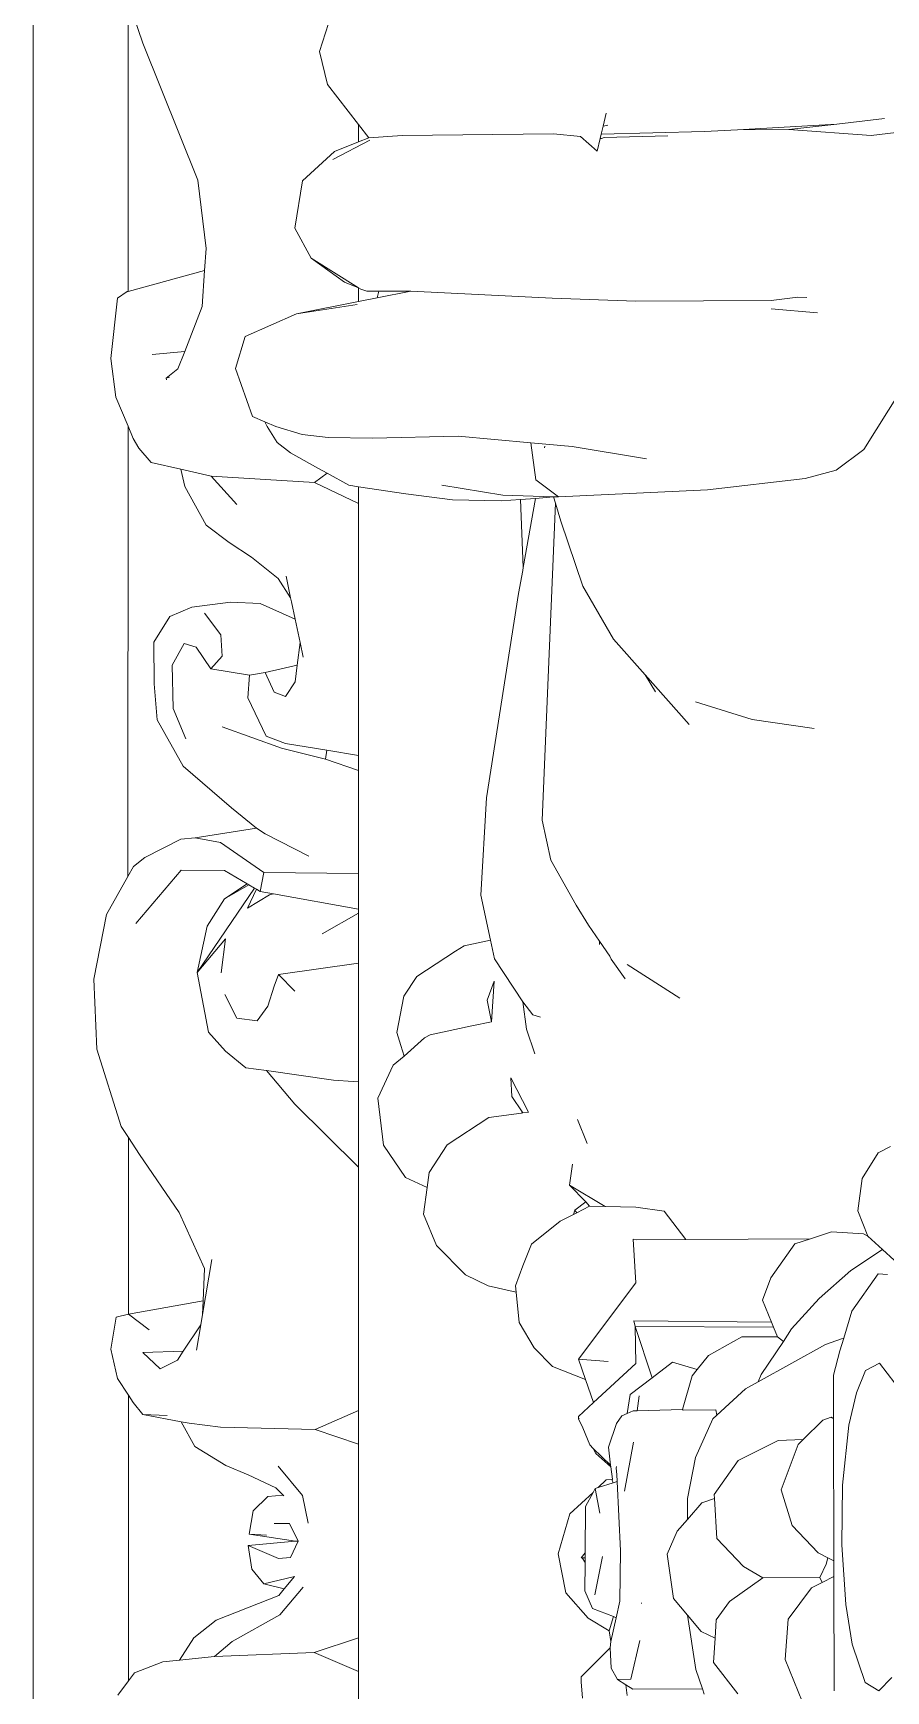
# Model space of a CAD drawing. Header units: millimetres. Extents: x 75500 to 345360, y -224327 to 19532.
# Drawn here: x 91746.5 to 91827.8, y -24262.9 to -24104.9 of the extents above; entities that cross this region are included whole.
import ezdxf

# ---------------------------------------------------------------- set-up
doc = ezdxf.new("R2010")
doc.units = ezdxf.units.MM
doc.header["$LTSCALE"] = 0.01
doc.layers.add('hatch', color=251, linetype='Continuous', lineweight=0)

# ---------------------------------------------------------------- blocks, each defined once
blk = doc.blocks.new('GANESH')
at = {"layer": 'hatch'}
for p, q in [((966990.988, -141071.606), (966991.316, -141074.229)), ((967004.988, -141074.54), (967002.422, -141072.936)), ((967040.76, -141072.716), (967039.836, -141073.727)), ((966990.565, -141073.651), (966990.812, -141075.721)), ((967035.622, -141073.92), (967035.343, -141073.383)), ((967039.836, -141073.727), (967039.25, -141074.367)), ((967040.751, -141075.109), (967039.836, -141073.727)), ((967040.898, -141073.925), (967040.924, -141073.519)), ((967044.783, -141073.861), (967045.653, -141073.188)), ((967058.482, -141073.319), (967059.061, -141073.89)), ((966991.316, -141074.229), (966991.05, -141077.811)), ((967036.74, -141074.619), (967035.622, -141073.92)), ((967039.25, -141074.367), (967038.155, -141074.811)), ((967039.157, -141074.556), (967039.25, -141074.367)), ((967042.525, -141075.074), (967040.898, -141073.925)), ((967045.112, -141074.476), (967044.783, -141073.861)), ((967046.077, -141074.86), (967045.112, -141074.476)), ((967058.701, -141074.481), (967057.028, -141075.059)), ((967059.061, -141073.89), (967058.701, -141074.481)), ((967005.892, -141075.752), (967004.988, -141074.54)), ((967038.155, -141074.811), (967036.74, -141074.619)), ((967039.157, -141074.556), (967039.071, -141075.948)), ((967040.751, -141075.109), (967041.971, -141076.489)), ((967042.525, -141075.074), (967043.697, -141075.421)), ((967047.482, -141075.192), (967046.077, -141074.86)), ((967050.102, -141075.467), (967047.482, -141075.192)), ((967057.028, -141075.059), (967055.298, -141075.334)), ((966991.05, -141077.811), (966990.812, -141075.721)), ((966991.061, -141080.042), (966990.812, -141075.721)), ((967005.892, -141075.752), (967006.258, -141077.103)), ((967039.071, -141075.948), (967039.366, -141076.861)), ((967043.728, -141075.521), (967043.697, -141075.421)), ((967043.697, -141075.421), (967044.253, -141075.586)), ((967043.979, -141076.209), (967043.728, -141075.521)), ((967045.315, -141075.87), (967044.253, -141075.586)), ((967047.15, -141075.867), (967045.315, -141075.87)), ((967047.137, -141075.961), (967047.176, -141075.912)), ((967047.266, -141076.325), (967047.137, -141075.961)), ((967053.402, -141075.853), (967047.15, -141075.867)), ((967047.176, -141075.912), (967047.15, -141075.867)), ((967052.7, -141075.51), (967050.102, -141075.467)), ((967052.7, -141075.51), (967055.298, -141075.334)), ((967053.271, -141076.107), (967053.402, -141075.853)), ((967054.082, -141075.852), (967053.402, -141075.853)), ((967059.061, -141075.841), (967054.082, -141075.852)), ((967054.082, -141075.852), (967054.335, -141076.354)), ((966998.861, -141078.577), (966999.031, -141076.566)), ((967041.971, -141076.489), (967043.293, -141077.691)), ((967045.599, -141079.152), (967043.979, -141076.209)), ((967048.117, -141077.192), (967047.266, -141076.325)), ((967051.863, -141077.666), (967053.048, -141076.539)), ((967053.048, -141076.539), (967053.271, -141076.107)), ((967053.538, -141076.183), (967053.271, -141076.107)), ((967054.127, -141076.461), (967053.538, -141076.183)), ((967054.335, -141076.354), (967054.127, -141076.461)), ((967054.127, -141076.461), (967054.134, -141078.946)), ((967054.335, -141076.354), (967054.575, -141076.827)), ((966998.363, -141077.028), (966998.35, -141077.42)), ((967006.258, -141077.103), (967006.75, -141081.346)), ((967016.753, -141079.403), (967017.143, -141076.704)), ((967039.395, -141082.296), (967039.366, -141076.861)), ((967039.366, -141076.861), (967039.589, -141077.547)), ((967048.117, -141077.192), (967048.161, -141078.269)), ((967048.322, -141077.401), (967048.117, -141077.192)), ((967048.322, -141077.401), (967050.309, -141078.149)), ((967055.944, -141077.844), (967054.575, -141076.827)), ((967057.694, -141077.976), (967059.559, -141077.209)), ((966991.05, -141077.811), (966991.061, -141080.042)), ((966998.35, -141077.42), (966998.504, -141078.587)), ((967039.589, -141077.547), (967041.069, -141078.598)), ((967043.839, -141078.05), (967043.293, -141077.691)), ((967043.839, -141078.05), (967043.644, -141078.304)), ((967045.275, -141079.01), (967043.839, -141078.05)), ((967051.863, -141077.666), (967050.309, -141078.149)), ((967057.694, -141077.976), (967055.944, -141077.844)), ((966998.523, -141084.481), (966998.504, -141078.587)), ((967042.044, -141078.954), (967041.069, -141078.598)), ((967042.044, -141078.954), (967043.007, -141078.562)), ((967043.007, -141078.562), (967042.946, -141084.563)), ((967043.007, -141078.562), (967043.224, -141078.474)), ((967043.19, -141084.508), (967043.224, -141078.474)), ((967043.224, -141078.474), (967043.644, -141078.304)), ((967043.644, -141078.304), (967043.638, -141079.852)), ((967048.161, -141078.269), (967049.023, -141080.017)), ((967015.985, -141081.871), (967016.753, -141079.403)), ((967045.275, -141079.01), (967045.599, -141079.152)), ((967045.901, -141079.7), (967045.599, -141079.152)), ((967054.134, -141078.946), (967053.638, -141079.78)), ((967054.134, -141078.946), (967055.164, -141080.401)), ((966991.144, -141081.49), (966991.061, -141080.042)), ((967044.454, -141081.314), (967043.638, -141079.852)), ((967045.901, -141079.7), (967047.058, -141080.953)), ((967050.514, -141081.063), (967049.023, -141080.017)), ((967052.427, -141080.942), (967053.638, -141079.78)), ((967057.821, -141081.093), (967059.188, -141080.029)), ((967047.058, -141080.953), (967046.817, -141080.993)), ((967046.817, -141080.993), (967046.833, -141082.415)), ((967047.058, -141080.953), (967047.218, -141081.126)), ((967052.427, -141080.942), (967050.679, -141081.042)), ((967055.164, -141080.401), (967055.961, -141080.972)), ((967055.961, -141080.972), (967056.758, -141081.024)), ((966991.144, -141081.49), (966991.249, -141085.978)), ((967006.75, -141081.346), (967007.055, -141087.835)), ((967045.065, -141081.796), (967044.454, -141081.314)), ((967048.9, -141081.881), (967047.218, -141081.126)), ((967050.679, -141081.042), (967050.514, -141081.063)), ((967050.873, -141081.602), (967050.679, -141081.042)), ((967050.873, -141081.602), (967051.6, -141082.231)), ((967056.479, -141081.634), (967055.767, -141082.227)), ((967056.479, -141081.634), (967056.758, -141081.024)), ((967056.758, -141081.024), (967057.821, -141081.093)), ((967058.965, -141081.577), (967058.136, -141081.867)), ((967059.205, -141081.493), (967058.965, -141081.577)), ((967058.987, -141084.61), (967058.965, -141081.577)), ((967014.804, -141084.066), (967016.966, -141082.154)), ((967038.167, -141083.235), (967039.395, -141082.296)), ((967039.407, -141084.435), (967039.395, -141082.296)), ((967044.749, -141082.872), (967045.065, -141081.796)), ((967045.341, -141082.014), (967045.065, -141081.796)), ((967045.341, -141082.014), (967046.809, -141082.445)), ((967046.833, -141082.415), (967046.809, -141082.445)), ((967046.809, -141082.445), (967046.856, -141084.41)), ((967048.9, -141081.881), (967050.686, -141082.225)), ((967051.6, -141082.231), (967050.686, -141082.225)), ((967051.6, -141082.231), (967052.105, -141082.668)), ((967055.767, -141082.227), (967055.043, -141082.83)), ((967058.136, -141081.867), (967055.767, -141082.227)), ((966991.396, -141085.859), (966991.319, -141083.084)), ((967027.425, -141084.856), (967028.881, -141082.561)), ((967045.419, -141083.76), (967044.749, -141082.872)), ((967053.112, -141083.115), (967052.105, -141082.668)), ((967055.043, -141082.83), (967053.112, -141083.115)), ((967015.539, -141083.621), (967014.804, -141084.066)), ((967037.99, -141084.481), (967038.167, -141083.235)), ((967045.419, -141083.76), (967043.19, -141084.508)), ((967046.144, -141084.722), (967045.419, -141083.76)), ((966998.523, -141084.481), (966998.39, -141088.122)), ((967004.863, -141087.24), (967005.391, -141084.015)), ((967013.249, -141085.441), (967014.804, -141084.066)), ((967037.99, -141084.481), (967037.96, -141085.806)), ((967039.407, -141084.435), (967039.388, -141084.597)), ((967039.388, -141084.597), (967041.287, -141084.481)), ((967044.607, -141086.975), (967041.287, -141084.481)), ((967043.19, -141084.508), (967042.946, -141084.563)), ((967043.19, -141084.508), (967044.803, -141084.478)), ((967046.496, -141086.315), (967044.803, -141084.478)), ((967046.856, -141084.41), (967046.205, -141084.323)), ((967046.856, -141084.41), (967046.858, -141084.585)), ((967046.858, -141084.585), (967046.972, -141084.847)), ((967050.355, -141084.964), (967048.221, -141084.569)), ((967055.223, -141084.227), (967055.261, -141084.233)), ((967058.553, -141084.689), (967056.863, -141084.298)), ((967058.987, -141084.61), (967058.797, -141084.905)), ((967028.039, -141084.934), (967027.196, -141085.552)), ((967046.144, -141084.722), (967046.972, -141084.847)), ((967046.972, -141084.847), (967047.075, -141085.083)), ((967047.418, -141085.316), (967047.075, -141085.083)), ((967048.448, -141085.667), (967047.418, -141085.316)), ((967049.292, -141085.315), (967049.367, -141085.337)), ((967049.367, -141085.337), (967049.634, -141085.299)), ((967049.634, -141085.299), (967049.938, -141085.284)), ((967049.938, -141085.284), (967052.968, -141085.136)), ((967049.996, -141085.464), (967049.938, -141085.284)), ((967052.968, -141085.136), (967055.15, -141085.166)), ((967055.15, -141085.166), (967055.876, -141085.33)), ((967055.828, -141085.452), (967055.876, -141085.33)), ((967055.876, -141085.33), (967056.912, -141085.566)), ((967058.068, -141085.542), (967058.559, -141085.274)), ((967058.559, -141085.274), (967058.553, -141084.689)), ((967058.797, -141084.905), (967058.559, -141085.274)), ((967059.268, -141084.845), (967058.797, -141084.905)), ((966990.334, -141085.763), (966990.91, -141085.898)), ((966990.861, -141085.7), (966990.91, -141085.898)), ((966990.91, -141085.898), (966991.249, -141085.978)), ((966991.249, -141085.978), (966991.436, -141086.022)), ((966991.442, -141085.97), (966991.396, -141085.859)), ((966991.436, -141086.022), (966991.442, -141085.97)), ((966991.436, -141086.022), (966991.989, -141086.151)), ((967010.947, -141086.781), (967013.249, -141085.441)), ((967026.4, -141086.061), (967025.701, -141086.542)), ((967027.062, -141085.606), (967026.4, -141086.061)), ((967026.545, -141086.057), (967026.4, -141086.061)), ((967027.196, -141085.552), (967027.062, -141085.606)), ((967037.96, -141085.806), (967037.04, -141087.359)), ((967037.954, -141086.491), (967037.96, -141085.806)), ((967044.713, -141085.683), (967044.607, -141086.975)), ((967049.235, -141085.576), (967048.448, -141085.667)), ((967048.498, -141086.326), (967049.235, -141085.576)), ((967049.309, -141085.567), (967048.717, -141086.216)), ((967049.309, -141085.567), (967049.235, -141085.576)), ((967049.833, -141085.485), (967049.309, -141085.567)), ((967049.873, -141085.761), (967049.833, -141085.485)), ((967049.882, -141085.501), (967049.833, -141085.485)), ((967049.873, -141085.761), (967050.205, -141086.116)), ((967049.996, -141085.464), (967049.882, -141085.501)), ((967050.205, -141086.116), (967049.996, -141085.464)), ((967051.323, -141086.035), (967050.248, -141086.251)), ((967054.871, -141086.264), (967053.211, -141085.928)), ((967055.475, -141086.368), (967055.828, -141085.452)), ((967056.441, -141085.633), (967055.828, -141085.452)), ((967056.441, -141085.633), (967055.9, -141086.552)), ((967056.441, -141085.633), (967056.912, -141085.566)), ((967056.912, -141085.566), (967057.189, -141085.591)), ((967057.189, -141085.591), (967058.068, -141085.542)), ((967058.454, -141086.849), (967057.189, -141085.591)), ((966991.989, -141086.151), (966991.349, -141086.881)), ((967008.113, -141087.739), (967010.947, -141086.781)), ((967024.842, -141087.068), (967025.701, -141086.542)), ((967035.212, -141086.599), (967034.167, -141087.02)), ((967037.04, -141087.359), (967037.765, -141086.652)), ((967037.765, -141086.652), (967037.954, -141086.491)), ((967038.129, -141087.125), (967037.765, -141086.652)), ((967037.954, -141086.491), (967038.234, -141087.04)), ((967045.503, -141086.662), (967044.607, -141086.975)), ((967045.503, -141086.662), (967044.933, -141088.104)), ((967046.496, -141086.315), (967045.503, -141086.662)), ((967047.107, -141086.977), (967046.496, -141086.315)), ((967047.605, -141086.778), (967047.213, -141086.976)), ((967048.345, -141086.482), (967047.605, -141086.778)), ((967048.345, -141086.482), (967048.498, -141086.326)), ((967048.717, -141086.216), (967048.498, -141086.326)), ((967050.248, -141086.251), (967050.205, -141086.116)), ((967050.248, -141086.251), (967050.414, -141086.339)), ((967050.414, -141086.339), (967051.355, -141087.344)), ((967050.414, -141086.339), (967051.035, -141086.669)), ((967053.054, -141086.683), (967051.035, -141086.669)), ((967053.054, -141086.683), (967053.261, -141086.85)), ((967053.262, -141086.684), (967053.054, -141086.683)), ((967053.262, -141086.684), (967053.267, -141086.809)), ((967053.474, -141086.686), (967053.262, -141086.684)), ((967053.267, -141086.809), (967053.474, -141086.686)), ((967054.696, -141086.694), (967053.474, -141086.686)), ((967055.475, -141086.368), (967054.696, -141086.694)), ((967054.789, -141087.516), (967055.9, -141086.552)), ((966991.244, -141088.064), (966991.349, -141086.881)), ((967004.696, -141089.046), (967004.863, -141087.24)), ((967024.842, -141087.068), (967022.881, -141088.18)), ((967037.04, -141087.359), (967036.122, -141087.234)), ((967038.234, -141087.04), (967038.129, -141087.125)), ((967038.313, -141087.195), (967038.129, -141087.125)), ((967038.234, -141087.04), (967038.313, -141087.195)), ((967038.313, -141087.195), (967038.603, -141087.763)), ((967047.213, -141086.976), (967047.107, -141086.977)), ((967047.188, -141086.944), (967047.213, -141086.976)), ((967053.092, -141087.859), (967051.355, -141087.344)), ((967053.267, -141086.809), (967053.261, -141086.85)), ((967058.454, -141086.849), (967058.661, -141086.848)), ((967058.661, -141086.848), (967059.383, -141086.801)), ((966991.244, -141088.064), (966991.313, -141094.648)), ((966998.39, -141088.122), (966998.096, -141094.27)), ((967007.055, -141087.835), (967006.312, -141088.827)), ((967007.048, -141088.058), (967006.984, -141090.272)), ((967007.055, -141087.835), (967007.048, -141088.058)), ((967007.325, -141087.975), (967007.048, -141088.058)), ((967007.125, -141088.843), (967007.048, -141088.058)), ((967008.113, -141087.739), (967007.325, -141087.975)), ((967021.131, -141088.555), (967007.325, -141087.975)), ((967021.131, -141088.555), (967022.881, -141088.18)), ((967039.603, -141089.022), (967038.603, -141087.763)), ((967044.933, -141088.104), (967044.114, -141088.9)), ((967054.789, -141087.516), (967053.092, -141087.859)), ((967006.312, -141088.827), (967004.696, -141089.046)), ((967004.921, -141088.45), (967004.84, -141088.436)), ((967010.124, -141089.378), (967007.125, -141088.843)), ((967007.17, -141089.496), (967007.125, -141088.843)), ((967029.047, -141089.399), (967029.61, -141088.957)), ((967029.61, -141088.957), (967029.713, -141088.63)), ((967031.318, -141088.866), (967030.239, -141089.241)), ((967043.017, -141089.55), (967044.114, -141088.9)), ((967004.403, -141092.217), (967004.696, -141089.046)), ((967007.17, -141089.496), (967010.124, -141089.378)), ((967007.229, -141090.337), (967007.17, -141089.496)), ((967010.124, -141089.378), (967010.261, -141089.398)), ((967011.262, -141089.582), (967010.261, -141089.398)), ((967020.157, -141090.971), (967011.262, -141089.582)), ((967029.047, -141089.399), (967027.178, -141090.63)), ((967030.239, -141089.241), (967029.047, -141089.399)), ((967033.848, -141089.147), (967032.353, -141089.921)), ((967033.165, -141089.868), (967033.832, -141089.424)), ((967033.832, -141089.424), (967033.881, -141089.391)), ((967033.89, -141089.456), (967033.832, -141089.424)), ((967033.881, -141089.391), (967033.848, -141089.147)), ((967033.89, -141089.456), (967033.881, -141089.391)), ((967034.084, -141090.875), (967033.89, -141089.456)), ((967039.603, -141089.022), (967040.547, -141089.39)), ((967041.416, -141089.715), (967040.547, -141089.39)), ((967043.017, -141089.55), (967041.693, -141089.686)), ((967006.984, -141090.272), (967006.544, -141092.926)), ((967007.188, -141092.461), (967007.229, -141090.337)), ((967033.165, -141089.868), (967032.353, -141089.921)), ((967041.693, -141089.686), (967041.413, -141090.909)), ((967041.693, -141089.686), (967041.416, -141089.715)), ((967020.157, -141090.971), (967024.407, -141091.218)), ((967026.355, -141090.805), (967024.407, -141091.218)), ((967027.178, -141090.63), (967026.355, -141090.805)), ((967026.355, -141090.805), (967026.614, -141091.948)), ((967028.969, -141090.942), (967028.145, -141090.645)), ((967029.921, -141090.752), (967028.145, -141090.645)), ((967028.969, -141090.942), (967029.921, -141090.752)), ((967030.089, -141091.619), (967029.921, -141090.752)), ((967034.084, -141090.875), (967035.276, -141092.688)), ((967040.941, -141091.892), (967041.413, -141090.909)), ((967030.089, -141091.619), (967030.485, -141093.429)), ((967004.403, -141092.217), (967004.501, -141095.945)), ((967007.188, -141092.461), (967006.924, -141094.489)), ((967026.614, -141091.948), (967026.84, -141092.332)), ((967027.938, -141094.012), (967026.84, -141092.332)), ((967039.666, -141093.15), (967040.941, -141091.892)), ((967035.276, -141092.688), (967036.481, -141093.475)), ((967039.666, -141093.15), (967038.297, -141093.725)), ((967027.938, -141094.012), (967028.803, -141094.57)), ((967030.485, -141093.429), (967030.614, -141093.673)), ((967031.416, -141094.566), (967030.614, -141093.673)), ((967036.481, -141093.475), (967037.134, -141093.565)), ((967036.694, -141094.507), (967037.134, -141093.565)), ((967037.134, -141093.565), (967038.297, -141093.725)), ((966991.313, -141094.648), (966991.409, -141096.104)), ((966998.096, -141094.27), (966998.091, -141095.662)), ((966998.096, -141094.27), (966998.387, -141095.736)), ((967006.609, -141096.546), (967006.924, -141094.489)), ((967030.388, -141094.878), (967028.803, -141094.57)), ((967030.944, -141094.706), (967030.388, -141094.878)), ((967030.944, -141094.706), (967031.416, -141094.566)), ((967031.811, -141095.048), (967031.416, -141094.566)), ((967036.694, -141094.507), (967035.289, -141095.459)), ((967031.811, -141095.048), (967033.238, -141095.707)), ((966991.409, -141096.104), (966990.839, -141096.546)), ((966991.586, -141096.546), (966991.409, -141096.104)), ((966992.352, -141097.663), (966991.515, -141096.055)), ((966998.091, -141095.662), (966998.089, -141096.184)), ((966998.387, -141095.736), (966998.091, -141095.662)), ((966998.387, -141095.736), (966998.548, -141096.546)), ((967004.463, -141097.878), (967004.501, -141095.945)), ((967033.238, -141095.707), (967035.289, -141095.459)), ((966990.839, -141096.546), (966989.087, -141097.904)), ((966991.586, -141096.546), (966990.839, -141096.546)), ((966992.009, -141097.6), (966991.586, -141096.546)), ((966996.649, -141098.61), (966997.949, -141096.546)), ((966997.696, -141097.163), (966997.949, -141096.546)), ((966997.949, -141096.546), (966998.011, -141096.447)), ((966998.548, -141096.546), (966997.949, -141096.546)), ((966998.089, -141096.184), (966998.011, -141096.447)), ((966998.548, -141096.546), (966999.083, -141099.245)), ((966998.673, -141096.616), (966999.083, -141099.245)), ((967007.34, -141096.546), (967006.419, -141098.472)), ((967006.545, -141096.967), (967006.609, -141096.546)), ((967007.34, -141096.546), (967006.609, -141096.546)), ((967018.322, -141096.546), (967007.34, -141096.546)), ((967018.322, -141096.546), (967018.092, -141097.929)), ((967018.977, -141096.546), (967018.322, -141096.546)), ((967018.977, -141096.546), (967018.471, -141097.983)), ((967023.455, -141096.546), (967018.977, -141096.546)), ((967023.455, -141096.546), (967023.416, -141100.677)), ((967025.012, -141096.546), (967023.455, -141096.546)), ((967025.012, -141096.546), (967024.341, -141100.248)), ((967025.184, -141096.546), (967025.012, -141096.546)), ((967026.084, -141098.132), (967025.184, -141096.546)), ((967027.367, -141096.546), (967025.184, -141096.546)), ((967027.855, -141100.037), (967027.367, -141096.546)), ((967032.509, -141096.546), (967027.367, -141096.546)), ((967032.453, -141097.645), (967032.522, -141096.778)), ((967032.522, -141096.778), (967032.509, -141096.546)), ((967036.244, -141096.546), (967032.509, -141096.546)), ((967033.5, -141099.33), (967036.244, -141096.546)), ((967046.849, -141096.546), (967036.244, -141096.546)), ((967047.676, -141098.443), (967046.849, -141096.546)), ((967048.309, -141096.546), (967046.849, -141096.546)), ((967048.309, -141096.546), (967047.676, -141098.443)), ((967048.309, -141096.546), (967056.746, -141096.546)), ((967056.746, -141096.546), (967057.394, -141098.483)), ((967058.219, -141096.546), (967056.746, -141096.546)), ((967058.219, -141096.546), (967057.394, -141098.483)), ((967068.93, -141096.546), (967058.219, -141096.546)), ((966993.292, -141098.992), (966992.009, -141097.6)), ((966997.696, -141097.163), (966996.649, -141098.61)), ((967006.02, -141097.915), (967006.545, -141096.967)), ((966987.659, -141098.244), (966986.431, -141097.857)), ((966987.659, -141098.244), (966989.087, -141097.904)), ((967004.463, -141097.878), (967004.332, -141099.01)), ((967005.802, -141098.323), (967005.135, -141099.515)), ((967005.802, -141098.323), (967006.02, -141097.915)), ((967006.419, -141098.472), (967006.02, -141097.915)), ((967018.092, -141097.929), (967017.793, -141099.727)), ((967017.995, -141099.903), (967018.471, -141097.983)), ((967018.092, -141097.929), (967018.471, -141097.983)), ((967032.453, -141097.645), (967032.04, -141100.557)), ((966995.347, -141099.325), (966993.292, -141098.992)), ((966995.347, -141099.325), (966996.649, -141098.61)), ((967003.985, -141100.15), (967004.332, -141099.01)), ((967006.419, -141098.472), (967006.154, -141102.964)), ((967014.038, -141098.959), (967013.392, -141099.096)), ((967022.706, -141098.712), (967021.736, -141100.613)), ((967047.576, -141102.555), (967047.676, -141098.443)), ((967050.548, -141098.992), (967049.273, -141100.053)), ((967051.755, -141098.739), (967050.548, -141098.992)), ((967055.742, -141099.982), (967054.54, -141098.96)), ((967057.565, -141102.823), (967057.394, -141098.483)), ((966999.083, -141099.245), (967000.07, -141101.493)), ((967004.686, -141100.09), (967005.135, -141099.515)), ((967011.447, -141099.512), (967010.499, -141099.706)), ((967010.614, -141100.048), (967011.447, -141099.512)), ((967011.447, -141099.512), (967011.631, -141099.467)), ((967012.386, -141099.308), (967011.631, -141099.467)), ((967012.386, -141099.308), (967011.694, -141100.836)), ((967013.392, -141099.096), (967012.386, -141099.308)), ((967013.392, -141099.096), (967014.388, -141099.216)), ((967014.388, -141099.216), (967015.115, -141099.304)), ((967014.388, -141099.216), (967014.699, -141100.617)), ((967015.115, -141099.304), (967015.744, -141099.725)), ((967015.744, -141099.725), (967015.564, -141100.227)), ((967017.471, -141100.578), (967017.793, -141099.727)), ((967028.578, -141099.319), (967027.855, -141100.037)), ((967033.5, -141099.33), (967032.04, -141100.557)), ((967051.763, -141099.551), (967052.535, -141099.171)), ((967051.774, -141100.221), (967051.763, -141099.551)), ((967052.232, -141101.307), (967052.535, -141099.294)), ((967052.535, -141099.294), (967052.535, -141099.171)), ((967052.535, -141099.171), (967053.257, -141099.512)), ((967052.535, -141099.294), (967052.734, -141101.351)), ((967053.257, -141099.512), (967053.296, -141100.035)), ((967054.4, -141100.675), (967054.086, -141099.337)), ((967054.618, -141099.782), (967054.086, -141099.337)), ((967054.618, -141099.782), (967054.4, -141100.675)), ((967054.9, -141100.017), (967054.618, -141099.782)), ((967003.787, -141100.623), (967003.985, -141100.15)), ((967004.686, -141100.09), (967003.98, -141100.525)), ((967009.682, -141101.217), (967010.614, -141100.048)), ((967015.564, -141100.227), (967014.699, -141100.617)), ((967017.995, -141099.903), (967017.065, -141102.484)), ((967024.341, -141100.248), (967024.236, -141100.828)), ((967024.381, -141100.42), (967024.341, -141100.248)), ((967024.967, -141101.383), (967024.381, -141100.42)), ((967027.855, -141100.037), (967028.368, -141100.221)), ((967028.368, -141100.221), (967029.229, -141100.497)), ((967029.229, -141100.497), (967029.88, -141100.968)), ((967049.644, -141101.362), (967050.218, -141100.145)), ((967050.218, -141100.145), (967050.534, -141099.828)), ((967050.563, -141099.799), (967050.534, -141099.828)), ((967050.593, -141100.497), (967050.534, -141099.828)), ((967050.593, -141100.497), (967051.222, -141101.138)), ((967053.296, -141100.035), (967052.734, -141101.351)), ((967054.9, -141100.017), (967055.977, -141102.756)), ((967056.906, -141102.052), (967055.742, -141099.982)), ((967003.558, -141101.168), (967001.457, -141101.911)), ((967003.558, -141101.168), (967003.787, -141100.623)), ((967003.787, -141100.623), (967003.98, -141100.525)), ((967009.038, -141102.189), (967009.682, -141101.217)), ((967011.694, -141100.836), (967011.633, -141102.129)), ((967014.699, -141100.617), (967014.797, -141101.216)), ((967014.797, -141101.216), (967014.815, -141101.3)), ((967017.471, -141100.578), (967015.806, -141101.376)), ((967020.592, -141102.082), (967021.489, -141100.989)), ((967021.489, -141100.989), (967021.736, -141100.613)), ((967021.489, -141100.989), (967021.909, -141103.66)), ((967023.416, -141100.677), (967022.102, -141102.558)), ((967024.236, -141100.828), (967023.416, -141100.677)), ((967023.945, -141101.327), (967024.091, -141101.076)), ((967024.091, -141101.076), (967024.139, -141100.995)), ((967027.774, -141103.581), (967024.091, -141101.076)), ((967024.139, -141100.995), (967024.236, -141100.828)), ((967024.967, -141101.383), (967024.139, -141100.995)), ((967029.88, -141100.968), (967029.759, -141101.846)), ((967032.04, -141100.557), (967031.925, -141101.457)), ((967051.222, -141101.138), (967052.232, -141101.307)), ((967052.232, -141101.307), (967052.285, -141100.554)), ((967052.734, -141101.351), (967053.758, -141101.19)), ((967053.758, -141101.19), (967054.4, -141100.675)), ((967001.457, -141101.911), (967000.07, -141101.493)), ((967007.379, -141101.844), (967006.154, -141102.964)), ((967014.815, -141101.3), (967014.539, -141102.988)), ((967014.815, -141101.3), (967015.806, -141101.376)), ((967023.324, -141102.393), (967023.905, -141101.396)), ((967023.905, -141101.396), (967023.945, -141101.327)), ((967023.905, -141101.396), (967024.562, -141102.379)), ((967023.945, -141101.327), (967024.562, -141102.379)), ((967029.759, -141101.846), (967028.729, -141102.375)), ((967031.192, -141102.349), (967031.925, -141101.457)), ((967049.241, -141102.322), (967049.644, -141101.362)), ((967008.28, -141103.184), (967009.038, -141102.189)), ((967011.861, -141103.815), (967011.633, -141102.129)), ((967013.064, -141102.539), (967012.124, -141103.263)), ((967013.995, -141102.483), (967013.064, -141102.539)), ((967014.539, -141102.988), (967013.995, -141102.483)), ((967018.785, -141104.182), (967020.592, -141102.082)), ((967022.102, -141102.558), (967021.909, -141103.66)), ((967023.324, -141102.393), (967023.312, -141104.274)), ((967024.562, -141102.379), (967025.757, -141103.146)), ((967027.784, -141102.528), (967026.309, -141102.339)), ((967026.309, -141102.339), (967027.774, -141103.581)), ((967030.369, -141103.09), (967031.192, -141102.349)), ((967047.407, -141103.931), (967047.576, -141102.555)), ((967048.412, -141103.679), (967049.241, -141102.322)), ((967057.565, -141102.823), (967056.906, -141102.052)), ((966996.231, -141103.19), (966993.258, -141103.546)), ((966997.194, -141103.253), (966996.231, -141103.19)), ((966998.108, -141106.584), (966997.194, -141103.253)), ((966998.766, -141103.355), (966997.194, -141103.253)), ((967000.72, -141104.12), (966998.766, -141103.355)), ((967006.154, -141102.964), (967005.852, -141104.288)), ((967006.595, -141104.107), (967008.28, -141103.184)), ((967013.604, -141103.627), (967014.539, -141102.988)), ((967027.774, -141103.581), (967025.757, -141103.146)), ((967027.774, -141103.581), (967030.369, -141103.09)), ((967038.217, -141104.367), (967040.667, -141103.263)), ((967040.271, -141102.933), (967042.668, -141103.343)), ((967040.667, -141103.263), (967042.065, -141103.319)), ((967042.645, -141106.572), (967042.065, -141103.319)), ((967042.065, -141103.319), (967042.668, -141103.343)), ((967042.668, -141103.343), (967043.116, -141103.419)), ((967055.977, -141102.756), (967056.745, -141103.724)), ((967057.565, -141102.823), (967057.726, -141104.352)), ((966993.258, -141103.546), (966987.292, -141105.936)), ((967000.72, -141104.12), (967000.844, -141105.543)), ((967001.468, -141104.412), (967000.72, -141104.12)), ((967005.852, -141104.288), (967006.595, -141104.107)), ((967011.861, -141103.815), (967012.27, -141104.764)), ((967013.438, -141104.139), (967013.604, -141103.627)), ((967017.59, -141104.066), (967016.273, -141104.628)), ((967021.909, -141103.66), (967021.963, -141104.284)), ((967043.116, -141103.419), (967044.27, -141104.181)), ((967043.116, -141103.419), (967044.214, -141103.607)), ((967047.341, -141104.269), (967048.412, -141103.679)), ((967047.407, -141103.931), (967047.341, -141104.269)), ((967056.745, -141103.724), (967057.726, -141104.352)), ((967001.468, -141104.412), (967001.88, -141104.932)), ((967001.843, -141104.787), (967001.88, -141104.932)), ((967005.852, -141104.288), (967005.555, -141105.585)), ((967013.377, -141105.46), (967012.27, -141104.764)), ((967014.383, -141104.661), (967013.438, -141104.139)), ((967016.273, -141104.628), (967014.383, -141104.661)), ((967016.77, -141105.325), (967018.785, -141104.182)), ((967021.963, -141104.284), (967022.763, -141105.86)), ((967025.642, -141106.252), (967023.312, -141104.274)), ((967035.696, -141106.082), (967038.217, -141104.367)), ((967044.322, -141105.946), (967044.27, -141104.181)), ((967044.27, -141104.181), (967044.658, -141104.437)), ((967044.658, -141104.437), (967045.036, -141105.183)), ((967047.341, -141104.269), (967047.021, -141105.937)), ((967057.726, -141104.352), (967057.8, -141105.066)), ((967001.88, -141104.932), (967001.961, -141104.905)), ((967013.377, -141105.46), (967015.199, -141105.456)), ((967015.199, -141105.456), (967016.77, -141105.325)), ((967045.036, -141105.183), (967044.322, -141105.946)), ((967047.021, -141105.937), (967047.065, -141104.881)), ((967057.8, -141105.066), (967058.273, -141106.31)), ((966985.402, -141106.581), (966987.292, -141105.936)), ((967004.513, -141106.359), (967004.925, -141106.112)), ((967005.555, -141105.585), (967004.925, -141106.112)), ((967023.159, -141106.346), (967022.763, -141105.86)), ((967035.696, -141106.082), (967034.95, -141106.572)), ((967043.329, -141105.671), (967042.645, -141106.572)), ((967046.506, -141106.362), (967047.021, -141105.937)), ((966998.108, -141106.584), (966985.402, -141106.581)), ((966998.11, -141106.627), (966998.108, -141106.584)), ((966998.11, -141106.627), (966998.404, -141107.039)), ((967002.708, -141107.119), (967003.974, -141106.586)), ((967003.974, -141106.586), (967004.513, -141106.359)), ((967003.974, -141106.586), (967023.595, -141106.59)), ((967023.159, -141106.346), (967023.595, -141106.59)), ((967023.595, -141106.59), (967025.247, -141107.518)), ((967034.48, -141106.889), (967031.102, -141107.951)), ((967034.95, -141106.572), (967034.48, -141106.889)), ((967042.645, -141106.572), (967034.95, -141106.572)), ((967042.645, -141106.572), (967042.786, -141107.097)), ((967045.452, -141107.041), (967046.179, -141106.572)), ((967046.179, -141106.572), (967046.506, -141106.362)), ((967058.629, -141106.573), (967046.179, -141106.572)), ((967058.273, -141106.31), (967058.629, -141106.573)), ((967058.629, -141106.573), (967059.244, -141107.029)), ((967001.027, -141107.33), (966998.404, -141107.039)), ((967002.708, -141107.119), (967001.027, -141107.33)), ((967025.247, -141107.518), (967028.055, -141108.074)), ((967042.786, -141107.097), (967044.175, -141107.332)), ((967045.452, -141107.041), (967044.175, -141107.332)), ((967031.102, -141107.951), (967028.055, -141108.074)), ((966931.471, -141110.717), (967172.573, -141110.717))]:
    blk.add_line(p, q, dxfattribs=at)

msp = doc.modelspace()

# ---------------------------------------------------------------- block references
at = {"layer": 'hatch', "xscale": 2.188908227956443, "yscale": 2.188908227956443, "zscale": 2.188908227956443, "rotation": 270}
msp.add_blockref('GANESH', (400624.93, 2092540.63), dxfattribs=at)

doc.saveas('drawing.dxf')
